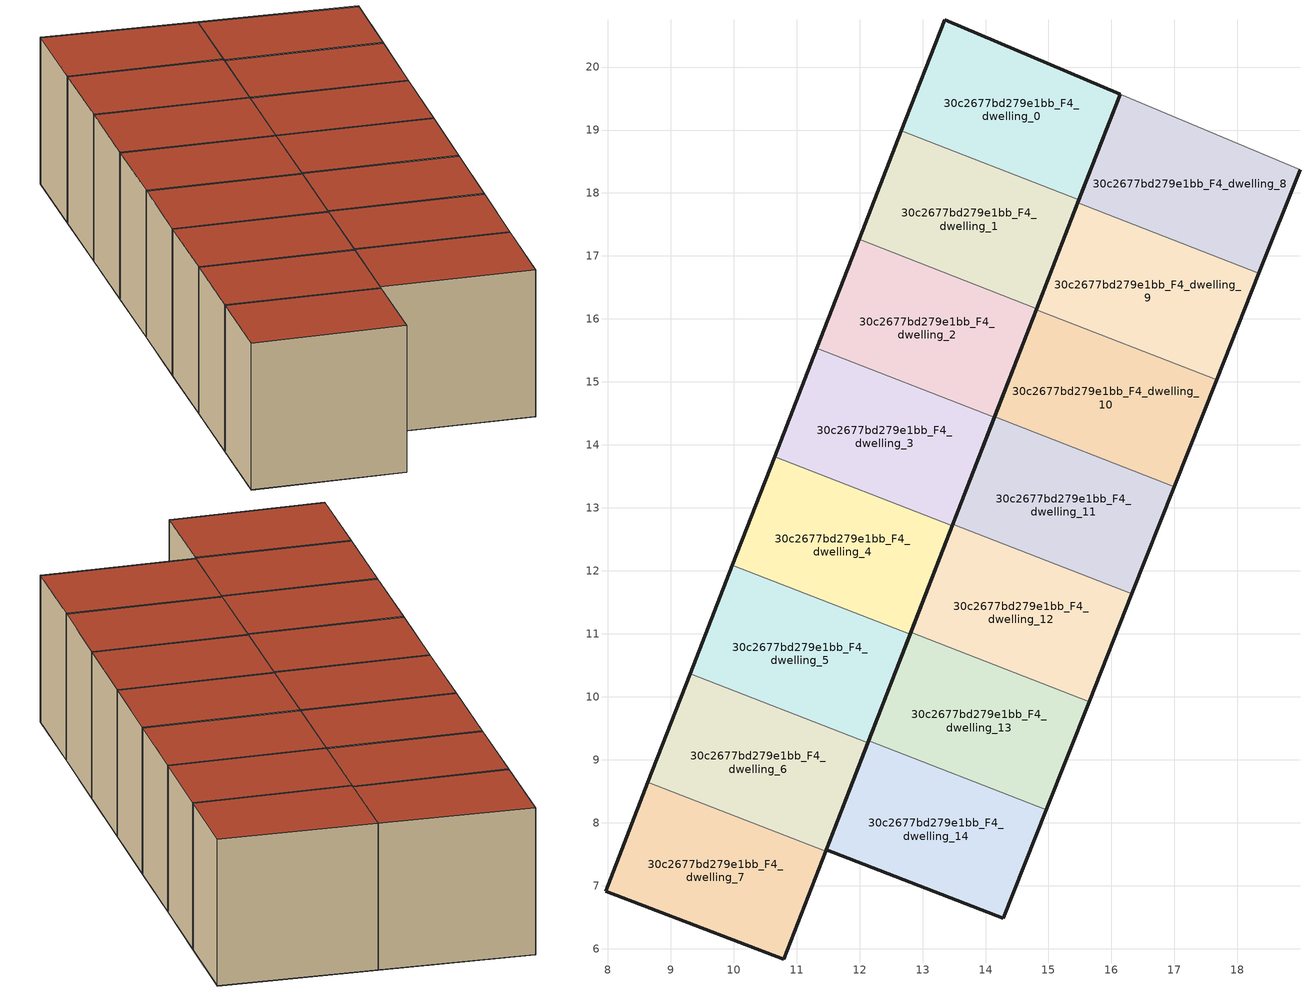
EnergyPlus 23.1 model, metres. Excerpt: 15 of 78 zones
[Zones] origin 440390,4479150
30c2677bd279e1bb_F4_dwelling_0
 floor to 30c2677bd279e1bb_F3_dwelling_0 (EU_floor_Construction): 15.48,17.89 16.14,19.57 13.35,20.75 12.66,18.99 z12
 wall outside (EU_wall_Construction): 12.66,18.99 13.35,20.75 16.14,19.57 15.48,17.89 z12:15
 wall to 30c2677bd279e1bb_F4_dwelling_1 (EU_wall_Construction): 15.48,17.89 12.66,18.99 z12:15
 roof outside (EU_roof_Construction): 16.14,19.57 15.48,17.89 12.66,18.99 13.35,20.75 z15
30c2677bd279e1bb_F4_dwelling_1
 floor to 30c2677bd279e1bb_F3_dwelling_1 (EU_floor_Construction): 14.81,16.17 15.48,17.89 12.66,18.99 11.99,17.26 z12
 wall outside (EU_wall_Construction): 15.48,17.89 14.81,16.17 / 11.99,17.26 12.66,18.99 z12:15
 wall to 30c2677bd279e1bb_F4_dwelling_2 (EU_wall_Construction): 14.81,16.17 11.99,17.26 z12:15
 roof outside (EU_roof_Construction): 15.48,17.89 14.81,16.17 11.99,17.26 12.66,18.99 z15
30c2677bd279e1bb_F4_dwelling_10
 floor to 30c2677bd279e1bb_F3_dwelling_10 (EU_floor_Construction): 17,13.34 17.67,15.03 14.81,16.15 14.15,14.45 z12
 wall outside (EU_wall_Construction): 17.67,15.03 17,13.34 / 14.15,14.45 14.81,16.15 z12:15
 wall to 30c2677bd279e1bb_F4_dwelling_9 (EU_wall_Construction): 14.81,16.15 17.67,15.03 z12:15
 wall to 30c2677bd279e1bb_F4_dwelling_11 (EU_wall_Construction): 17,13.34 14.15,14.45 z12:15
 roof outside (EU_roof_Construction): 17.67,15.03 17,13.34 14.15,14.45 14.81,16.15 z15
30c2677bd279e1bb_F4_dwelling_11
 floor to 30c2677bd279e1bb_F3_dwelling_11 (EU_floor_Construction): 16.32,11.63 17,13.34 14.15,14.45 13.48,12.74 z12
 wall outside (EU_wall_Construction): 17,13.34 16.32,11.63 / 13.48,12.74 14.15,14.45 z12:15
 wall to 30c2677bd279e1bb_F4_dwelling_12 (EU_wall_Construction): 16.32,11.63 13.48,12.74 z12:15
 roof outside (EU_roof_Construction): 17,13.34 16.32,11.63 13.48,12.74 14.15,14.45 z15
30c2677bd279e1bb_F4_dwelling_12
 floor to 30c2677bd279e1bb_F3_dwelling_12 (EU_floor_Construction): 15.64,9.92 16.32,11.63 13.48,12.74 12.81,11.02 z12
 wall outside (EU_wall_Construction): 16.32,11.63 15.64,9.92 / 12.81,11.02 13.48,12.74 z12:15
 wall to 30c2677bd279e1bb_F4_dwelling_13 (EU_wall_Construction): 15.64,9.92 12.81,11.02 z12:15
 roof outside (EU_roof_Construction): 16.32,11.63 15.64,9.92 12.81,11.02 13.48,12.74 z15
30c2677bd279e1bb_F4_dwelling_13
 floor to 30c2677bd279e1bb_F3_dwelling_13 (EU_floor_Construction): 14.96,8.21 15.64,9.92 12.81,11.02 12.14,9.3 z12
 wall outside (EU_wall_Construction): 15.64,9.92 14.96,8.21 / 12.14,9.3 12.81,11.02 z12:15
 wall to 30c2677bd279e1bb_F4_dwelling_14 (EU_wall_Construction): 14.96,8.21 12.14,9.3 z12:15
 roof outside (EU_roof_Construction): 15.64,9.92 14.96,8.21 12.14,9.3 12.81,11.02 z15
30c2677bd279e1bb_F4_dwelling_14
 floor to 30c2677bd279e1bb_F3_dwelling_14 (EU_floor_Construction): 14.28,6.48 14.96,8.21 12.14,9.3 11.47,7.57 z12
 wall outside (EU_wall_Construction): 14.96,8.21 14.28,6.48 11.47,7.57 12.14,9.3 z12:15
 roof outside (EU_roof_Construction): 14.96,8.21 14.28,6.48 11.47,7.57 12.14,9.3 z15
30c2677bd279e1bb_F4_dwelling_2
 floor to 30c2677bd279e1bb_F3_dwelling_2 (EU_floor_Construction): 14.14,14.44 14.81,16.17 11.99,17.26 11.32,15.54 z12
 wall outside (EU_wall_Construction): 14.81,16.17 14.14,14.44 / 11.32,15.54 11.99,17.26 z12:15
 wall to 30c2677bd279e1bb_F4_dwelling_3 (EU_wall_Construction): 14.14,14.44 11.32,15.54 z12:15
 roof outside (EU_roof_Construction): 14.81,16.17 14.14,14.44 11.32,15.54 11.99,17.26 z15
30c2677bd279e1bb_F4_dwelling_3
 floor to 30c2677bd279e1bb_F3_dwelling_3 (EU_floor_Construction): 13.47,12.72 14.14,14.44 11.32,15.54 10.65,13.81 z12
 wall outside (EU_wall_Construction): 14.14,14.44 13.47,12.72 / 10.65,13.81 11.32,15.54 z12:15
 wall to 30c2677bd279e1bb_F4_dwelling_4 (EU_wall_Construction): 13.47,12.72 10.65,13.81 z12:15
 roof outside (EU_roof_Construction): 14.14,14.44 13.47,12.72 10.65,13.81 11.32,15.54 z15
30c2677bd279e1bb_F4_dwelling_4
 floor to 30c2677bd279e1bb_F3_dwelling_4 (EU_floor_Construction): 12.8,10.99 13.47,12.72 10.65,13.81 9.98,12.09 z12
 wall outside (EU_wall_Construction): 13.47,12.72 12.8,10.99 / 9.98,12.09 10.65,13.81 z12:15
 wall to 30c2677bd279e1bb_F4_dwelling_5 (EU_wall_Construction): 12.8,10.99 9.98,12.09 z12:15
 roof outside (EU_roof_Construction): 13.47,12.72 12.8,10.99 9.98,12.09 10.65,13.81 z15
30c2677bd279e1bb_F4_dwelling_5
 floor to 30c2677bd279e1bb_F3_dwelling_5 (EU_floor_Construction): 12.13,9.27 12.8,10.99 9.98,12.09 9.31,10.37 z12
 wall outside (EU_wall_Construction): 12.8,10.99 12.13,9.27 / 9.31,10.37 9.98,12.09 z12:15
 wall to 30c2677bd279e1bb_F4_dwelling_6 (EU_wall_Construction): 12.13,9.27 9.31,10.37 z12:15
 roof outside (EU_roof_Construction): 12.8,10.99 12.13,9.27 9.31,10.37 9.98,12.09 z15
30c2677bd279e1bb_F4_dwelling_6
 floor to 30c2677bd279e1bb_F3_dwelling_6 (EU_floor_Construction): 11.46,7.54 12.13,9.27 9.31,10.37 8.64,8.64 z12
 wall outside (EU_wall_Construction): 12.13,9.27 11.46,7.54 / 8.64,8.64 9.31,10.37 z12:15
 wall to 30c2677bd279e1bb_F4_dwelling_7 (EU_wall_Construction): 11.46,7.54 8.64,8.64 z12:15
 roof outside (EU_roof_Construction): 12.13,9.27 11.46,7.54 8.64,8.64 9.31,10.37 z15
30c2677bd279e1bb_F4_dwelling_7
 floor to 30c2677bd279e1bb_F3_dwelling_7 (EU_floor_Construction): 10.79,5.83 11.46,7.54 8.64,8.64 7.97,6.91 z12
 wall outside (EU_wall_Construction): 11.46,7.54 10.79,5.83 7.97,6.91 8.64,8.64 z12:15
 roof outside (EU_roof_Construction): 11.46,7.54 10.79,5.83 7.97,6.91 8.64,8.64 z15
30c2677bd279e1bb_F4_dwelling_8
 floor to 30c2677bd279e1bb_F3_dwelling_8 (EU_floor_Construction): 18.34,16.72 18.99,18.37 16.14,19.57 15.47,17.84 z12
 wall outside (EU_wall_Construction): 18.99,18.37 18.34,16.72 / 15.47,17.84 16.14,19.57 z12:15
 wall adiabatic (EU_wall_Construction): 16.14,19.57 18.99,18.37 z12:15
 wall to 30c2677bd279e1bb_F4_dwelling_9 (EU_wall_Construction): 18.34,16.72 15.47,17.84 z12:15
 roof outside (EU_roof_Construction): 18.99,18.37 18.34,16.72 15.47,17.84 16.14,19.57 z15
30c2677bd279e1bb_F4_dwelling_9
 floor to 30c2677bd279e1bb_F3_dwelling_9 (EU_floor_Construction): 17.67,15.03 18.34,16.72 15.47,17.84 14.81,16.15 z12
 wall outside (EU_wall_Construction): 18.34,16.72 17.67,15.03 / 14.81,16.15 15.47,17.84 z12:15
 roof outside (EU_roof_Construction): 18.34,16.72 17.67,15.03 14.81,16.15 15.47,17.84 z15
[Building]
EU S2 Campaign: North Axis=0; Terrain=City; Solar Distribution=FullExterior
[Site:Location]
Madrid: Latitude=40.5; Longitude=-3.5; Time Zone=1; Elevation=609
[SizingPeriod:WeatherFileDays]
AnnualSizingPeriod: Begin Month=1; Begin Day of Month=1; End Month=12; End Day of Month=31; Day of Week for Start Day=Monday; Use Weather File Daylight Saving Period=No; Use Weather File Rain and Snow Indicators=No
[MATERIAL]
EU_InternalMass_Material: Roughness=MediumRough; Thickness=0.1; Conductivity=1; Density=1800; Specific Heat=900; Thermal Absorptance=0.9; Solar Absorptance=0.7; Visible Absorptance=0.7
[MATERIAL:NOMASS] Roughness=MediumRough; Thermal Absorptance=0.9; Solar Absorptance=0.7; Visible Absorptance=0.7
Name | Thermal Resistance
EU_wall_NoMass; EU_roof_NoMass | 2.16768
EU_floor_NoMass | 1.14339
[CONSTRUCTION]
EU_wall_Construction: EU_wall_NoMass
EU_roof_Construction: EU_roof_NoMass
EU_floor_Construction: EU_floor_NoMass
EU_InternalMass_Construction: EU_InternalMass_Material
[ZONE] Type=1; Multiplier=1; Ceiling Height=autocalculate; Floor Area=autocalculate; Part of Total Floor Area=Yes
Name | Volume
30c2677bd279e1bb_F4_dwelling_0 | 16.8003
30c2677bd279e1bb_F4_dwelling_1; 30c2677bd279e1bb_F4_dwelling_14; 30c2677bd279e1bb_F4_dwelling_3 | 16.8047
30c2677bd279e1bb_F4_dwelling_10 | 16.7992
30c2677bd279e1bb_F4_dwelling_11 | 16.8105
30c2677bd279e1bb_F4_dwelling_12 | 16.8069
30c2677bd279e1bb_F4_dwelling_13 | 16.8014
30c2677bd279e1bb_F4_dwelling_2; 30c2677bd279e1bb_F4_dwelling_5 | 16.7996
30c2677bd279e1bb_F4_dwelling_4 | 16.7963
30c2677bd279e1bb_F4_dwelling_6 | 16.8087
30c2677bd279e1bb_F4_dwelling_7 | 16.8021
30c2677bd279e1bb_F4_dwelling_8 | 16.8073
30c2677bd279e1bb_F4_dwelling_9 | 16.8025
[INTERNALMASS] Construction=EU_InternalMass_Construction
Name | Zone or ZoneList | Surface Area
30c2677bd279e1bb_F4_dwelling_0_EU_InternalMass | 30c2677bd279e1bb_F4_dwelling_0 | 5.97553
30c2677bd279e1bb_F4_dwelling_1_EU_InternalMass | 30c2677bd279e1bb_F4_dwelling_1 | 5.97545
30c2677bd279e1bb_F4_dwelling_2_EU_InternalMass | 30c2677bd279e1bb_F4_dwelling_2 | 5.97254
30c2677bd279e1bb_F4_dwelling_3_EU_InternalMass | 30c2677bd279e1bb_F4_dwelling_3 | 5.97599
30c2677bd279e1bb_F4_dwelling_4_EU_InternalMass | 30c2677bd279e1bb_F4_dwelling_4 | 5.97425
30c2677bd279e1bb_F4_dwelling_5_EU_InternalMass | 30c2677bd279e1bb_F4_dwelling_5 | 5.97545
30c2677bd279e1bb_F4_dwelling_6_EU_InternalMass | 30c2677bd279e1bb_F4_dwelling_6 | 5.97214
30c2677bd279e1bb_F4_dwelling_7_EU_InternalMass | 30c2677bd279e1bb_F4_dwelling_7 | 5.9732
30c2677bd279e1bb_F4_dwelling_8_EU_InternalMass | 30c2677bd279e1bb_F4_dwelling_8 | 5.97472
30c2677bd279e1bb_F4_dwelling_9_EU_InternalMass | 30c2677bd279e1bb_F4_dwelling_9 | 5.9762
30c2677bd279e1bb_F4_dwelling_10_EU_InternalMass | 30c2677bd279e1bb_F4_dwelling_10 | 5.9734
30c2677bd279e1bb_F4_dwelling_11_EU_InternalMass | 30c2677bd279e1bb_F4_dwelling_11 | 5.97715
30c2677bd279e1bb_F4_dwelling_12_EU_InternalMass | 30c2677bd279e1bb_F4_dwelling_12 | 5.97499
30c2677bd279e1bb_F4_dwelling_13_EU_InternalMass | 30c2677bd279e1bb_F4_dwelling_13 | 5.97099
30c2677bd279e1bb_F4_dwelling_14_EU_InternalMass | 30c2677bd279e1bb_F4_dwelling_14 | 5.97454
[OTHEREQUIPMENT] Fuel Type=Electricity; Design Level Calculation Method=Watts/Area; Power per Zone Floor Area=1; Fraction Latent=0; Fraction Radiant=0; Fraction Lost=0; Carbon Dioxide Generation Rate=0; EndUse Subcategory=EU_Step8_InternalGains
Name | Zone or ZoneList or Space or SpaceList | Schedule
EU_Step8_InternalGain_30c2677bd279e1bb_F4_dwelling_0_f000 | 30c2677bd279e1bb_F4_dwelling_0 | EU_Step8_GainSchedule_30c2677bd279e1bb_F4_dwelling_0_f000
EU_Step8_InternalGain_30c2677bd279e1bb_F4_dwelling_1_f000 | 30c2677bd279e1bb_F4_dwelling_1 | EU_Step8_GainSchedule_30c2677bd279e1bb_F4_dwelling_1_f000
EU_Step8_InternalGain_30c2677bd279e1bb_F4_dwelling_2_f000 | 30c2677bd279e1bb_F4_dwelling_2 | EU_Step8_GainSchedule_30c2677bd279e1bb_F4_dwelling_2_f000
EU_Step8_InternalGain_30c2677bd279e1bb_F4_dwelling_3_f000 | 30c2677bd279e1bb_F4_dwelling_3 | EU_Step8_GainSchedule_30c2677bd279e1bb_F4_dwelling_3_f000
EU_Step8_InternalGain_30c2677bd279e1bb_F4_dwelling_4_f000 | 30c2677bd279e1bb_F4_dwelling_4 | EU_Step8_GainSchedule_30c2677bd279e1bb_F4_dwelling_4_f000
EU_Step8_InternalGain_30c2677bd279e1bb_F4_dwelling_5_f000 | 30c2677bd279e1bb_F4_dwelling_5 | EU_Step8_GainSchedule_30c2677bd279e1bb_F4_dwelling_5_f000
EU_Step8_InternalGain_30c2677bd279e1bb_F4_dwelling_6_f000 | 30c2677bd279e1bb_F4_dwelling_6 | EU_Step8_GainSchedule_30c2677bd279e1bb_F4_dwelling_6_f000
EU_Step8_InternalGain_30c2677bd279e1bb_F4_dwelling_7_f000 | 30c2677bd279e1bb_F4_dwelling_7 | EU_Step8_GainSchedule_30c2677bd279e1bb_F4_dwelling_7_f000
EU_Step8_InternalGain_30c2677bd279e1bb_F4_dwelling_8_f000 | 30c2677bd279e1bb_F4_dwelling_8 | EU_Step8_GainSchedule_30c2677bd279e1bb_F4_dwelling_8_f000
EU_Step8_InternalGain_30c2677bd279e1bb_F4_dwelling_9_f000 | 30c2677bd279e1bb_F4_dwelling_9 | EU_Step8_GainSchedule_30c2677bd279e1bb_F4_dwelling_9_f000
EU_Step8_InternalGain_30c2677bd279e1bb_F4_dwelling_10_f000 | 30c2677bd279e1bb_F4_dwelling_10 | EU_Step8_GainSchedule_30c2677bd279e1bb_F4_dwelling_10_f000
EU_Step8_InternalGain_30c2677bd279e1bb_F4_dwelling_11_f000 | 30c2677bd279e1bb_F4_dwelling_11 | EU_Step8_GainSchedule_30c2677bd279e1bb_F4_dwelling_11_f000
EU_Step8_InternalGain_30c2677bd279e1bb_F4_dwelling_12_f000 | 30c2677bd279e1bb_F4_dwelling_12 | EU_Step8_GainSchedule_30c2677bd279e1bb_F4_dwelling_12_f000
EU_Step8_InternalGain_30c2677bd279e1bb_F4_dwelling_13_f000 | 30c2677bd279e1bb_F4_dwelling_13 | EU_Step8_GainSchedule_30c2677bd279e1bb_F4_dwelling_13_f000
EU_Step8_InternalGain_30c2677bd279e1bb_F4_dwelling_14_f000 | 30c2677bd279e1bb_F4_dwelling_14 | EU_Step8_GainSchedule_30c2677bd279e1bb_F4_dwelling_14_f000
[ZONEVENTILATION:DESIGNFLOWRATE] Schedule=EU_AlwaysOn; Design Flow Rate Calculation Method=AirChanges/Hour; Air Changes per Hour=0.480546; Ventilation Type=Natural; Fan Pressure Rise=0; Fan Total Efficiency=1; Constant Term Coefficient=1; Temperature Term Coefficient=0; Velocity Term Coefficient=0; Velocity Squared Term Coefficient=0; Minimum Indoor Temperature=-100; Maximum Indoor Temperature=100; Delta Temperature=-100; Minimum Outdoor Temperature=-100; Maximum Outdoor Temperature=100; Maximum Wind Speed=40
Name | Zone or ZoneList or Space or SpaceList
EU_ConstantAir_30c2677bd279e1bb_F4_dwelling_0 | 30c2677bd279e1bb_F4_dwelling_0
EU_ConstantAir_30c2677bd279e1bb_F4_dwelling_1 | 30c2677bd279e1bb_F4_dwelling_1
EU_ConstantAir_30c2677bd279e1bb_F4_dwelling_2 | 30c2677bd279e1bb_F4_dwelling_2
EU_ConstantAir_30c2677bd279e1bb_F4_dwelling_3 | 30c2677bd279e1bb_F4_dwelling_3
EU_ConstantAir_30c2677bd279e1bb_F4_dwelling_4 | 30c2677bd279e1bb_F4_dwelling_4
EU_ConstantAir_30c2677bd279e1bb_F4_dwelling_5 | 30c2677bd279e1bb_F4_dwelling_5
EU_ConstantAir_30c2677bd279e1bb_F4_dwelling_6 | 30c2677bd279e1bb_F4_dwelling_6
EU_ConstantAir_30c2677bd279e1bb_F4_dwelling_7 | 30c2677bd279e1bb_F4_dwelling_7
EU_ConstantAir_30c2677bd279e1bb_F4_dwelling_8 | 30c2677bd279e1bb_F4_dwelling_8
EU_ConstantAir_30c2677bd279e1bb_F4_dwelling_9 | 30c2677bd279e1bb_F4_dwelling_9
EU_ConstantAir_30c2677bd279e1bb_F4_dwelling_10 | 30c2677bd279e1bb_F4_dwelling_10
EU_ConstantAir_30c2677bd279e1bb_F4_dwelling_11 | 30c2677bd279e1bb_F4_dwelling_11
EU_ConstantAir_30c2677bd279e1bb_F4_dwelling_12 | 30c2677bd279e1bb_F4_dwelling_12
EU_ConstantAir_30c2677bd279e1bb_F4_dwelling_13 | 30c2677bd279e1bb_F4_dwelling_13
EU_ConstantAir_30c2677bd279e1bb_F4_dwelling_14 | 30c2677bd279e1bb_F4_dwelling_14
[HVACTEMPLATE:ZONE:IDEALLOADSAIRSYSTEM] System Availability Schedule=EU_AlwaysOn; Maximum Heating Supply Air Temperature=50; Minimum Cooling Supply Air Temperature=13; Maximum Heating Supply Air Humidity Ratio=0.0156; Minimum Cooling Supply Air Humidity Ratio=0.0077; Heating Limit=NoLimit; Cooling Limit=NoLimit; Heating Availability Schedule=EU_AlwaysOn; Cooling Availability Schedule=EU_CoolingOff; Dehumidification Control Type=ConstantSensibleHeatRatio; Cooling Sensible Heat Ratio=0.7; Dehumidification Setpoint=60; Humidification Control Type=None; Humidification Setpoint=30; Outdoor Air Method=None; Outdoor Air Flow Rate per Person=0.00944; Outdoor Air Flow Rate per Zone Floor Area=0; Outdoor Air Flow Rate per Zone=0; Demand Controlled Ventilation Type=None; Outdoor Air Economizer Type=NoEconomizer; Heat Recovery Type=None; Sensible Heat Recovery Effectiveness=0.7; Latent Heat Recovery Effectiveness=0.65
Name | Template Thermostat
30c2677bd279e1bb_F4_dwelling_0 | EU_HeatOnly_30c2677bd279e1bb_F4_dwelling_0
30c2677bd279e1bb_F4_dwelling_1 | EU_HeatOnly_30c2677bd279e1bb_F4_dwelling_1
30c2677bd279e1bb_F4_dwelling_2 | EU_HeatOnly_30c2677bd279e1bb_F4_dwelling_2
30c2677bd279e1bb_F4_dwelling_3 | EU_HeatOnly_30c2677bd279e1bb_F4_dwelling_3
30c2677bd279e1bb_F4_dwelling_4 | EU_HeatOnly_30c2677bd279e1bb_F4_dwelling_4
30c2677bd279e1bb_F4_dwelling_5 | EU_HeatOnly_30c2677bd279e1bb_F4_dwelling_5
30c2677bd279e1bb_F4_dwelling_6 | EU_HeatOnly_30c2677bd279e1bb_F4_dwelling_6
30c2677bd279e1bb_F4_dwelling_7 | EU_HeatOnly_30c2677bd279e1bb_F4_dwelling_7
30c2677bd279e1bb_F4_dwelling_8 | EU_HeatOnly_30c2677bd279e1bb_F4_dwelling_8
30c2677bd279e1bb_F4_dwelling_9 | EU_HeatOnly_30c2677bd279e1bb_F4_dwelling_9
30c2677bd279e1bb_F4_dwelling_10 | EU_HeatOnly_30c2677bd279e1bb_F4_dwelling_10
30c2677bd279e1bb_F4_dwelling_11 | EU_HeatOnly_30c2677bd279e1bb_F4_dwelling_11
30c2677bd279e1bb_F4_dwelling_12 | EU_HeatOnly_30c2677bd279e1bb_F4_dwelling_12
30c2677bd279e1bb_F4_dwelling_13 | EU_HeatOnly_30c2677bd279e1bb_F4_dwelling_13
30c2677bd279e1bb_F4_dwelling_14 | EU_HeatOnly_30c2677bd279e1bb_F4_dwelling_14
[SIZING:ZONE] Zone Cooling Design Supply Air Temperature Input Method=SupplyAirTemperature; Zone Cooling Design Supply Air Temperature=13; Zone Heating Design Supply Air Temperature Input Method=SupplyAirTemperature; Zone Heating Design Supply Air Temperature=50; Zone Cooling Design Supply Air Humidity Ratio=0.008; Zone Heating Design Supply Air Humidity Ratio=0.008; Cooling Design Air Flow Method=DesignDay; Cooling Design Air Flow Rate=0; Cooling Minimum Air Flow per Zone Floor Area=0.000762; Cooling Minimum Air Flow=0; Cooling Minimum Air Flow Fraction=0.2; Heating Design Air Flow Method=DesignDay; Heating Design Air Flow Rate=0; Heating Maximum Air Flow per Zone Floor Area=0.002032; Heating Maximum Air Flow=0.141576; Heating Maximum Air Flow Fraction=0.3; Account for Dedicated Outdoor Air System=No; Dedicated Outdoor Air System Control Strategy=NeutralSupplyAir; Dedicated Outdoor Air Low Setpoint Temperature for Design=autosize; Dedicated Outdoor Air High Setpoint Temperature for Design=autosize; Zone Load Sizing Method=Sensible Load Only No Latent Load; Zone Latent Cooling Design Supply Air Humidity Ratio Input Method=HumidityRatioDifference; Zone Cooling Design Supply Air Humidity Ratio Difference=0.005; Zone Latent Heating Design Supply Air Humidity Ratio Input Method=HumidityRatioDifference; Zone Humidification Design Supply Air Humidity Ratio Difference=0.005
30c2677bd279e1bb_F4_dwelling_0; 30c2677bd279e1bb_F4_dwelling_1; 30c2677bd279e1bb_F4_dwelling_2; 30c2677bd279e1bb_F4_dwelling_3; 30c2677bd279e1bb_F4_dwelling_4; 30c2677bd279e1bb_F4_dwelling_5; 30c2677bd279e1bb_F4_dwelling_6; 30c2677bd279e1bb_F4_dwelling_7; 30c2677bd279e1bb_F4_dwelling_8; 30c2677bd279e1bb_F4_dwelling_9; 30c2677bd279e1bb_F4_dwelling_10; 30c2677bd279e1bb_F4_dwelling_11; 30c2677bd279e1bb_F4_dwelling_12; 30c2677bd279e1bb_F4_dwelling_13; 30c2677bd279e1bb_F4_dwelling_14
[SCHEDULE:CONSTANT]
Name | Hourly Value
EU_AlwaysOn | 1
EU_CoolingOff | 0
[SCHEDULE:FILE] Column Number=1; Rows to Skip at Top=0; Number of Hours of Data=8760; Column Separator=Comma; Interpolate to Timestep=No; Minutes per Item=60; Adjust Schedule for Daylight Savings=Yes
Name | File
EU_Step8_GainSchedule_30c2677bd279e1bb_F4_dwelling_0_f000 | ../../schedules/30c2677bd279e1bb/30c2677bd279e1bb_F4_dwelling_0_f000_gain.csv
EU_Step8_GainSchedule_30c2677bd279e1bb_F4_dwelling_1_f000 | ../../schedules/30c2677bd279e1bb/30c2677bd279e1bb_F4_dwelling_1_f000_gain.csv
EU_Step8_GainSchedule_30c2677bd279e1bb_F4_dwelling_2_f000 | ../../schedules/30c2677bd279e1bb/30c2677bd279e1bb_F4_dwelling_2_f000_gain.csv
EU_Step8_GainSchedule_30c2677bd279e1bb_F4_dwelling_3_f000 | ../../schedules/30c2677bd279e1bb/30c2677bd279e1bb_F4_dwelling_3_f000_gain.csv
EU_Step8_GainSchedule_30c2677bd279e1bb_F4_dwelling_4_f000 | ../../schedules/30c2677bd279e1bb/30c2677bd279e1bb_F4_dwelling_4_f000_gain.csv
EU_Step8_GainSchedule_30c2677bd279e1bb_F4_dwelling_5_f000 | ../../schedules/30c2677bd279e1bb/30c2677bd279e1bb_F4_dwelling_5_f000_gain.csv
EU_Step8_GainSchedule_30c2677bd279e1bb_F4_dwelling_6_f000 | ../../schedules/30c2677bd279e1bb/30c2677bd279e1bb_F4_dwelling_6_f000_gain.csv
EU_Step8_GainSchedule_30c2677bd279e1bb_F4_dwelling_7_f000 | ../../schedules/30c2677bd279e1bb/30c2677bd279e1bb_F4_dwelling_7_f000_gain.csv
EU_Step8_GainSchedule_30c2677bd279e1bb_F4_dwelling_8_f000 | ../../schedules/30c2677bd279e1bb/30c2677bd279e1bb_F4_dwelling_8_f000_gain.csv
EU_Step8_GainSchedule_30c2677bd279e1bb_F4_dwelling_9_f000 | ../../schedules/30c2677bd279e1bb/30c2677bd279e1bb_F4_dwelling_9_f000_gain.csv
EU_Step8_GainSchedule_30c2677bd279e1bb_F4_dwelling_10_f000 | ../../schedules/30c2677bd279e1bb/30c2677bd279e1bb_F4_dwelling_10_f000_gain.csv
EU_Step8_GainSchedule_30c2677bd279e1bb_F4_dwelling_11_f000 | ../../schedules/30c2677bd279e1bb/30c2677bd279e1bb_F4_dwelling_11_f000_gain.csv
EU_Step8_GainSchedule_30c2677bd279e1bb_F4_dwelling_12_f000 | ../../schedules/30c2677bd279e1bb/30c2677bd279e1bb_F4_dwelling_12_f000_gain.csv
EU_Step8_GainSchedule_30c2677bd279e1bb_F4_dwelling_13_f000 | ../../schedules/30c2677bd279e1bb/30c2677bd279e1bb_F4_dwelling_13_f000_gain.csv
EU_Step8_GainSchedule_30c2677bd279e1bb_F4_dwelling_14_f000 | ../../schedules/30c2677bd279e1bb/30c2677bd279e1bb_F4_dwelling_14_f000_gain.csv
